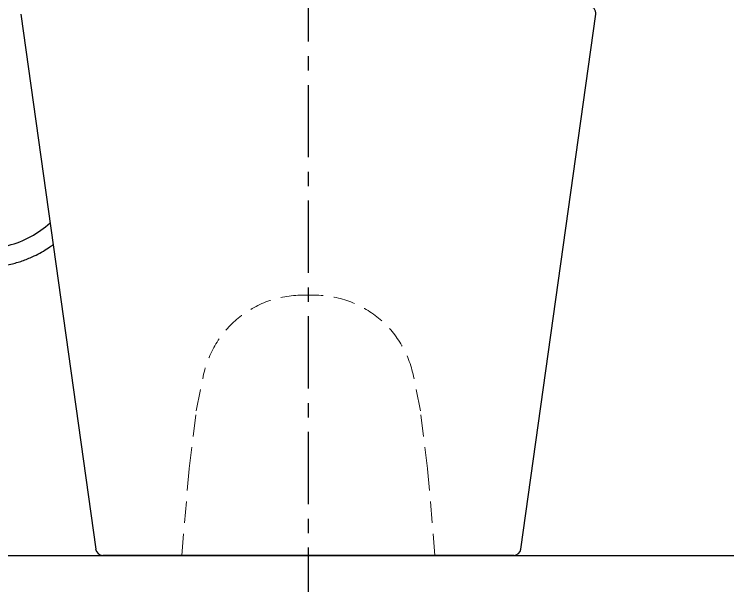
# Model space of a CAD drawing. Extents: x -2137 to 3740, y 68 to 2359.
# Drawn here: x -326 to 167.5, y 269.7 to 669.2 of the extents above; entities that cross this region are included whole.
import ezdxf

# ---------------------------------------------------------------- set-up
doc = ezdxf.new("R2010")
doc.units = 0
doc.header["$LTSCALE"] = 20
doc.header["$MEASUREMENT"] = 0
doc.linetypes.add('CENTER', pattern=[2, 1.25, -0.25, 0.25, -0.25])
doc.linetypes.add('HIDDEN', pattern=[0.375, 0.25, -0.125])
doc.layers.get('0').update_dxf_attribs({"linetype": 'CONTINUOUS'})
for name, color, linetype in [('3', 3, 'CONTINUOUS'), ('6', 6, 'CONTINUOUS'), ('CENTER', 2, 'CENTER')]:
    doc.layers.add(name, color=color, linetype=linetype)

msp = doc.modelspace()

# ---------------------------------------------------------------- linework, layer by layer
for p, q in [((-321.38, 669.21), (-269.68, 299.21)), ((24.47, 299.21), (76.24, 669.21)), ((19.52, 294.9), (-264.73, 294.9))]:
    msp.add_line(p, q)
for centre, start, end in [((71.29, 669.9), 352.035, 90), ((-264.73, 299.9), 187.9537, 270), ((19.52, 299.9), 270, 352.035)]:
    msp.add_arc(centre, 5, start, end)
at = {"color": 4}
for points, knots in [([(-378.95, 480.9), (-375.6, 487.7), (-366.23, 506.71), (-330.43, 505.66), (-309.3, 517.6), (-301.21, 524.9)], [0, 0, 0, 0, 21.426787, 59.929271, 92.760843, 92.760843, 92.760843, 92.760843]), ([(-364.38, 480.9), (-363.71, 482.16), (-363.06, 483.3), (-361.68, 485.5), (-360.96, 486.49), (-360.05, 487.58), (-359.8, 487.85), (-359.36, 488.31), (-359.16, 488.49), (-358.83, 488.78), (-358.7, 488.89), (-358.42, 489.11), (-358.27, 489.22), (-357.8, 489.55), (-357.45, 489.77), (-356.38, 490.36), (-355.57, 490.73), (-353.67, 491.44), (-352.58, 491.77), (-350.16, 492.4), (-348.83, 492.7), (-345.96, 493.25), (-344.43, 493.51), (-340.5, 494.14), (-338.02, 494.51), (-332.83, 495.4), (-330.12, 495.91), (-326.66, 496.77), (-326, 496.94), (-324.69, 497.3), (-324.03, 497.49), (-322.09, 498.08), (-320.8, 498.5), (-317.01, 499.86), (-314.55, 500.89), (-308.68, 503.69), (-305.37, 505.59), (-301.16, 508.39), (-300.13, 509.11), (-299.11, 509.86)], [6.522079, 6.522079, 6.522079, 6.522079, 11.22599, 11.22599, 16.752208, 16.752208, 18.926901, 18.926901, 20.813899, 20.813899, 22.203849, 22.203849, 23.593798, 23.593798, 26.373698, 26.373698, 31.208253, 31.208253, 36.042809, 36.042809, 40.877365, 40.877365, 45.711921, 45.711921, 52.656253, 52.656253, 59.600584, 59.600584, 61.244178, 61.244178, 62.887772, 62.887772, 66.174959, 66.174959, 72.749335, 72.749335, 82.312778, 82.312778, 85.507905, 85.507905, 85.507905, 85.507905])]:
    msp.add_open_spline(points, degree=3, knots=knots, dxfattribs=at)
at = {"layer": '3', "color": 7, "linetype": 'HIDDEN', "lineweight": 0, "ltscale": 3}
for p, q in [((-126.67, 474.9), (-122.56, 474.9)), ((-118.44, 474.9), (-122.56, 474.9)), ((-200.06, 394.9), (-195.31, 418.63)), ((-45.06, 394.9), (-49.8, 418.63)), ((-205.06, 354.9), (-200.06, 394.9)), ((-40.06, 354.9), (-45.06, 394.9)), ((-210.06, 294.9), (-205.06, 354.9)), ((-35.06, 294.9), (-40.06, 354.9))]:
    msp.add_line(p, q, dxfattribs=at)
for centre, start, end in [((-126.67, 404.9), 90, 168.6901), ((-118.44, 404.9), 11.3099, 90)]:
    msp.add_arc(centre, 70, start, end, dxfattribs=at)
at = {"layer": '6'}
msp.add_lwpolyline([(912.57, 2219.94), (-1522.6, 2219.94), (-1522.6, 294.9), (404.9, 294.9), (404.9, 1156.08)], dxfattribs=at)
at = {"layer": 'CENTER', "color": 2, "linetype": 'CENTER', "ltscale": 2}
msp.add_line((-122.6, 860.28), (-122.6, 269.75), dxfattribs=at)

doc.saveas('drawing.dxf')
